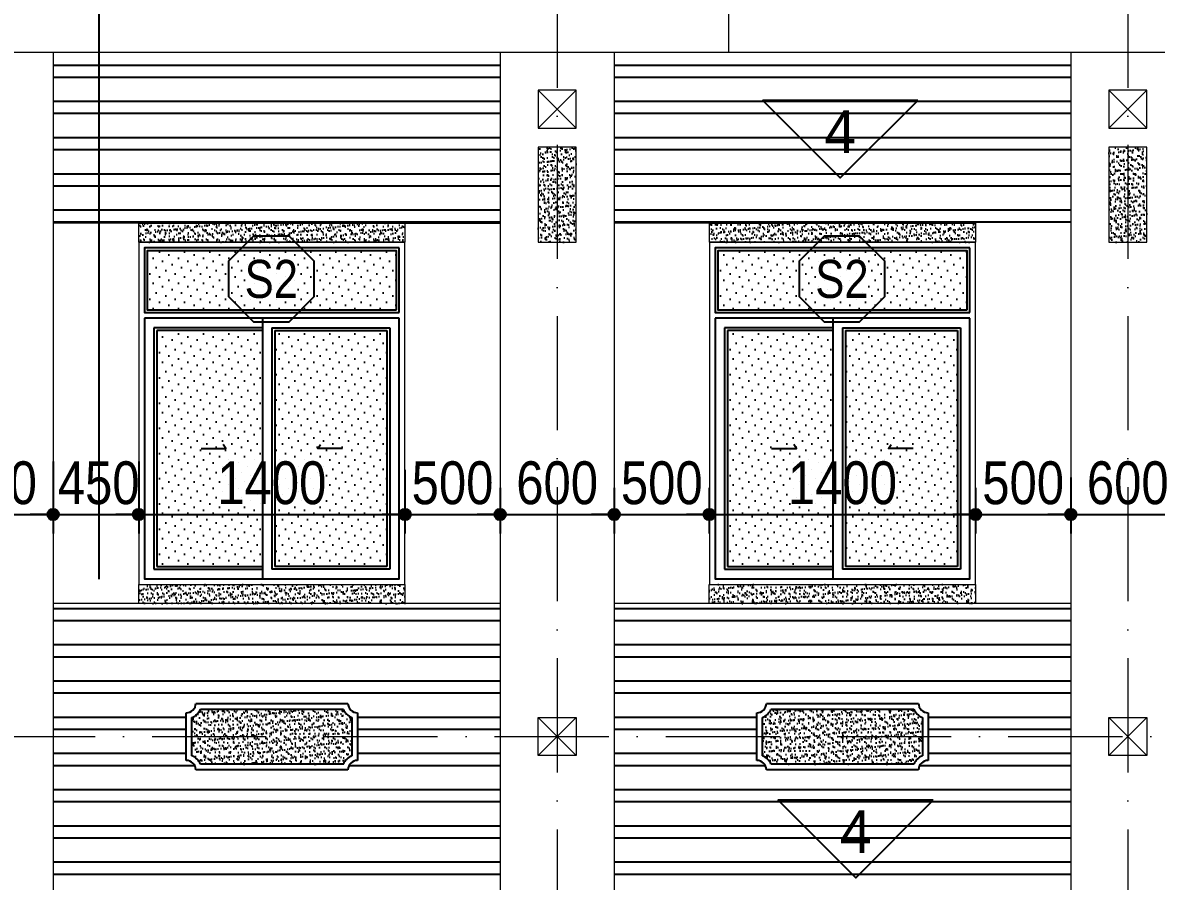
# Model space of a CAD drawing. Extents: x -1107188 to -523840, y 39692 to 514392.
# Drawn here: x -1095685 to -1089725, y 443128 to 447643 of the extents above; entities that cross this region are included whole.
import ezdxf
from ezdxf.enums import TextEntityAlignment as Align

# ---------------------------------------------------------------- set-up
doc = ezdxf.new("R2010")
doc.units = 0
doc.linetypes.add('ACAD_ISO10W100', pattern=[18, 12, -3, 0, -3])
doc.layers.get('DEFPOINTS').update_dxf_attribs({"linetype": 'CONTINUOUS'})
for name, color, linetype in [('DIM', 1, 'CONTINUOUS'), ('DOOR', 20, 'CONTINUOUS'), ('HACTH', 8, 'CONTINUOUS'), ('HATCH', 8, 'CONTINUOUS'), ('KINH 1', 142, 'CONTINUOUS'), ('netthay', 2, 'CONTINUOUS'), ('TAGS', 60, 'CONTINUOUS'), ('TEXT', 7, 'CONTINUOUS')]:
    doc.layers.add(name, color=color, linetype=linetype)
doc.layers.add('NET-THAY', color=2, linetype='CONTINUOUS', lineweight=13)
doc.layers.add('TRUC', color=24, linetype='CONTINUOUS', lineweight=0)
doc.styles.add('AVO', font='')
doc.styles.add('HEL-CONDENSE', font='')
doc.styles.add('VNI-HELVE-CONDENSEN', font='')
doc.styles.get('AVO').set_extended_font_data('VNI-Avo')
doc.styles.get('HEL-CONDENSE').set_extended_font_data('VNI-Helve-Condense')
doc.styles.get('VNI-HELVE-CONDENSEN').set_extended_font_data('VNI-Helve-Condense')
doc.dimstyles.new('D100', dxfattribs={"dimtxt": 225, "dimasz": 1.2, "dimexe": 100, "dimexo": 0, "dimgap": 50, "dimtad": 1, "dimdec": 0, "dimzin": 13, "dimdsep": 46, "dimtxsty": 'HEL-CONDENSE', "dimblk": 'D50', "dimcen": 0, "dimclrd": 1, "dimclre": 1, "dimclrt": 7, "dimadec": 0, "dimazin": 0, "dimtfac": 1, "dimtdec": 0, "dimtmove": 0, "dimatfit": 3, "dimldrblk": 'D50', "dimfxl": 1, "dimtolj": 1, "dimtzin": 13, "dimarcsym": 0})
pattern_1 = [(180, (-1261255.66, -61849.44), (-1e-14, -190.5), []), (180, (-1261319.16, -61785.94), (-1e-14, -190.5), [])]
pattern_2 = [(37.5, (-2397851.25, 149588.495), (-1.2000235, 36.7059928), [0, -28.956, 0, -32.385, 0, -30.95625]), (7.5, (-2397851.25, 149588.495), (33.7142462, 53.7618825), [0, -15.621, 0, -26.0985, 0, -10.00125]), (327.5, (-2397874.68, 149588.495), (59.3244278, 0.10778885), [0, -9.525, 0, -34.29, 0, -44.7675]), (317.5, (-2397874.68, 149588.495), (57.266734, 16.7196992), [0, -4.7625, 0, -22.479, 0, -25.7175])]

# ---------------------------------------------------------------- blocks, each defined once
blk = doc.blocks.new('KH-CUADI')
at = {"layer": 'TAGS'}
blk.add_lwpolyline([(-124.3, 300), (-300, 124.3), (-300, -124.3), (-124.3, -300), (124.3, -300), (300, -124.3), (300, 124.3), (124.3, 300)], close=True, dxfattribs=at)
at = {"layer": 'TAGS', "style": 'VNI-HELVE-CONDENSEN'}
blk.add_attdef('D', text='', height=300, dxfattribs=at).set_placement((0, 0), align=Align.MIDDLE)
blk = doc.blocks.new('A$C5F62150E')
at = {"layer": 'KINH 1'}
h = blk.add_hatch(dxfattribs=at)
h.set_pattern_fill('DOTS', color=256, scale=750, angle=45, style=0)
h.set_pattern_definition([(45, (0, 0), (-16.5728, 49.71845), [0, -46.875])])
h.paths.add_polyline_path([(2528.9, 1072.2), (1218.9, 1072.2), (1218.9, 762.2), (2528.9, 762.2)])
h.paths.add_polyline_path([(1823.9, 652.2), (1268.9, 652.2), (1268.9, -587.8), (1823.9, -587.8)])
h.paths.add_polyline_path([(2478.9, 652.2), (1888.9, 652.2), (1888.9, -587.8), (2478.9, -587.8)])
at = {"layer": 'DOOR'}
for p, q in [((2543.9, 747.2), (2543.9, 1087.2)), ((2543.9, 717.2), (1203.9, 717.2)), ((1823.9, 717.2), (1823.9, -652.8)), ((1823.9, 667.2), (1253.9, 667.2)), ((1253.9, 667.2), (1253.9, -602.8)), ((1873.9, 667.2), (1873.9, -602.8)), ((1873.9, 667.2), (2493.9, 667.2)), ((2493.9, 667.2), (2493.9, -602.8)), ((1253.9, -602.8), (1823.9, -602.8)), ((2493.9, -602.8), (1873.9, -602.8))]:
    blk.add_line(p, q, dxfattribs=at)
at = {"layer": 'DOOR', "color": 8}
for p, q in [((1823.9, 652.2), (1268.9, 652.2)), ((1268.9, 652.2), (1268.9, -587.8)), ((1888.9, 652.2), (1888.9, -587.8)), ((1888.9, 652.2), (2478.9, 652.2)), ((2478.9, 652.2), (2478.9, -587.8)), ((1268.9, -587.8), (1823.9, -587.8)), ((2478.9, -587.8), (1888.9, -587.8))]:
    blk.add_line(p, q, dxfattribs=at)
at = {"layer": 'DOOR'}
for points in [[(2543.9, 1087.2), (1203.9, 1087.2), (1203.9, 747.2), (2543.9, 747.2)], [(1203.9, 717.2), (1203.9, -652.8), (2543.9, -652.8), (2543.9, 717.2)], [(1501.6, 32.3), (1632, 32.3), (1618.7, 53)], [(2246.2, 32.3), (2115.8, 32.3), (2129.1, 53)]]:
    blk.add_lwpolyline(points, dxfattribs=at)
at = {"layer": 'DOOR', "color": 8}
blk.add_lwpolyline([(2528.9, 762.2), (2528.9, 1072.2), (1218.9, 1072.2), (1218.9, 762.2), (2528.9, 762.2)], close=True, dxfattribs=at)
at = {"layer": 'NET-THAY'}
for p, q in [((1173.9, 1117.2), (2573.9, 1117.2)), ((2573.9, -682.8), (2573.9, 1117.2)), ((1173.9, -682.8), (2573.9, -682.8))]:
    blk.add_line(p, q, dxfattribs=at)
blk.add_lwpolyline([(1173.9, 1117.2), (1173.9, -682.8)], dxfattribs=at)
at = {"layer": 'TAGS', "linetype": 'Continuous'}
ref = blk.add_blockref('KH-CUADI', (1871, 924.3), dxfattribs=dict(at, xscale=0.75, yscale=0.75, zscale=0.75, rotation=180))
ref.add_attrib('D', 'S2', dxfattribs={"color": 7, "height": 200, "style": 'VNI-HELVE-CONDENSEN'}).set_placement((1871, 924.3), align=Align.MIDDLE)
blk = doc.blocks.new('D50')
at = {"layer": 'DIM'}
blk.add_hatch(color=256, dxfattribs=at).paths.add_polyline_path([(25, 0, 1), (-25, 0, 1)])
blk.add_line((25, 0), (100, 0), dxfattribs=at)
blk.add_circle((0, 0), 25, dxfattribs=at)
blk = doc.blocks.new('*D649')
at = {"layer": 'DEFPOINTS', "color": 0, "linetype": 'Continuous', "transparency": 16777216}
for p in [(-1095524.6, 445336.1), (-1096124.6, 445261), (-1095524.6, 445057.3)]:
    blk.add_point(p, dxfattribs=at)
at = {"layer": 'DIM', "color": 1, "linetype": 'Continuous', "lineweight": -2, "transparency": 16777216}
for p, q in [((-1095524.6, 445336.1), (-1095524.6, 444957.3)), ((-1096124.6, 445261), (-1096124.6, 444957.3)), ((-1096123.4, 445057.3), (-1095525.8, 445057.3))]:
    blk.add_line(p, q, dxfattribs=at)
at = {"layer": 'DIM', "color": 1, "linetype": 'Continuous', "lineweight": -2, "transparency": 16777216, "xscale": 1.199999999999999, "yscale": 1.199999999999999, "zscale": 1.199999999999999, "rotation": 180}
blk.add_blockref('D50', (-1096124.6, 445057.3), dxfattribs=at)
at = {"layer": 'DIM', "color": 1, "linetype": 'Continuous', "lineweight": -2, "transparency": 16777216, "xscale": 1.199999999999999, "yscale": 1.199999999999999, "zscale": 1.199999999999999}
blk.add_blockref('D50', (-1095524.6, 445057.3), dxfattribs=at)
at = {"layer": 'DIM', "color": 7, "linetype": 'Continuous', "transparency": 16777216, "insert": (-1095824.6, 445222.2), "char_height": 225, "attachment_point": 5, "style": 'HEL-CONDENSE'}
blk.add_mtext('\\A1;600', dxfattribs=at)
blk = doc.blocks.new('*D650')
at = {"layer": 'DEFPOINTS', "color": 0, "linetype": 'Continuous', "transparency": 16777216}
for p in [(-1095524.6, 445336.1), (-1095074.6, 445336.1), (-1095074.6, 445057.3)]:
    blk.add_point(p, dxfattribs=at)
at = {"layer": 'DIM', "color": 1, "linetype": 'Continuous', "lineweight": -2, "transparency": 16777216}
for p, q in [((-1095524.6, 445336.1), (-1095524.6, 444957.3)), ((-1095074.6, 445336.1), (-1095074.6, 444957.3)), ((-1095523.4, 445057.3), (-1095075.8, 445057.3))]:
    blk.add_line(p, q, dxfattribs=at)
at = {"layer": 'DIM', "color": 1, "linetype": 'Continuous', "lineweight": -2, "transparency": 16777216, "xscale": 1.199999999999999, "yscale": 1.199999999999999, "zscale": 1.199999999999999, "rotation": 180}
blk.add_blockref('D50', (-1095524.6, 445057.3), dxfattribs=at)
at = {"layer": 'DIM', "color": 1, "linetype": 'Continuous', "lineweight": -2, "transparency": 16777216, "xscale": 1.199999999999999, "yscale": 1.199999999999999, "zscale": 1.199999999999999}
blk.add_blockref('D50', (-1095074.6, 445057.3), dxfattribs=at)
at = {"layer": 'DIM', "color": 7, "linetype": 'Continuous', "transparency": 16777216, "insert": (-1095284.9, 445222.2), "char_height": 225, "attachment_point": 5, "style": 'HEL-CONDENSE'}
blk.add_mtext('\\A1;450', dxfattribs=at)
blk = doc.blocks.new('*D651')
at = {"layer": 'DEFPOINTS', "color": 0, "linetype": 'Continuous', "transparency": 16777216}
for p in [(-1095074.6, 445336.1), (-1093674.6, 445291.4), (-1093674.6, 445057.3)]:
    blk.add_point(p, dxfattribs=at)
at = {"layer": 'DIM', "color": 1, "linetype": 'Continuous', "lineweight": -2, "transparency": 16777216}
for p, q in [((-1095074.6, 445336.1), (-1095074.6, 444957.3)), ((-1093674.6, 445291.4), (-1093674.6, 444957.3)), ((-1095073.4, 445057.3), (-1093675.8, 445057.3))]:
    blk.add_line(p, q, dxfattribs=at)
at = {"layer": 'DIM', "color": 1, "linetype": 'Continuous', "lineweight": -2, "transparency": 16777216, "xscale": 1.199999999999999, "yscale": 1.199999999999999, "zscale": 1.199999999999999, "rotation": 180}
blk.add_blockref('D50', (-1095074.6, 445057.3), dxfattribs=at)
at = {"layer": 'DIM', "color": 1, "linetype": 'Continuous', "lineweight": -2, "transparency": 16777216, "xscale": 1.199999999999999, "yscale": 1.199999999999999, "zscale": 1.199999999999999}
blk.add_blockref('D50', (-1093674.6, 445057.3), dxfattribs=at)
at = {"layer": 'DIM', "color": 7, "linetype": 'Continuous', "transparency": 16777216, "insert": (-1094374.6, 445222.2), "char_height": 225, "attachment_point": 5, "style": 'HEL-CONDENSE'}
blk.add_mtext('\\A1;1400', dxfattribs=at)
blk = doc.blocks.new('*D652')
at = {"layer": 'DEFPOINTS', "color": 0, "linetype": 'Continuous', "transparency": 16777216}
for p in [(-1093674.6, 445291.4), (-1093174.6, 445196.8), (-1093174.6, 445057.3)]:
    blk.add_point(p, dxfattribs=at)
at = {"layer": 'DIM', "color": 1, "linetype": 'Continuous', "lineweight": -2, "transparency": 16777216}
for p, q in [((-1093674.6, 445291.4), (-1093674.6, 444957.3)), ((-1093174.6, 445196.8), (-1093174.6, 444957.3)), ((-1093673.4, 445057.3), (-1093175.8, 445057.3))]:
    blk.add_line(p, q, dxfattribs=at)
at = {"layer": 'DIM', "color": 1, "linetype": 'Continuous', "lineweight": -2, "transparency": 16777216, "xscale": 1.199999999999999, "yscale": 1.199999999999999, "zscale": 1.199999999999999, "rotation": 180}
blk.add_blockref('D50', (-1093674.6, 445057.3), dxfattribs=at)
at = {"layer": 'DIM', "color": 1, "linetype": 'Continuous', "lineweight": -2, "transparency": 16777216, "xscale": 1.199999999999999, "yscale": 1.199999999999999, "zscale": 1.199999999999999}
blk.add_blockref('D50', (-1093174.6, 445057.3), dxfattribs=at)
at = {"layer": 'DIM', "color": 7, "linetype": 'Continuous', "transparency": 16777216, "insert": (-1093424.6, 445222.2), "char_height": 225, "attachment_point": 5, "style": 'HEL-CONDENSE'}
blk.add_mtext('\\A1;500', dxfattribs=at)
blk = doc.blocks.new('*D653')
at = {"layer": 'DEFPOINTS', "color": 0, "linetype": 'Continuous', "transparency": 16777216}
for p in [(-1093174.6, 445196.8), (-1092574.6, 445196.8), (-1092574.6, 445057.3)]:
    blk.add_point(p, dxfattribs=at)
at = {"layer": 'DIM', "color": 1, "linetype": 'Continuous', "lineweight": -2, "transparency": 16777216}
for p, q in [((-1093174.6, 445196.8), (-1093174.6, 444957.3)), ((-1092574.6, 445196.8), (-1092574.6, 444957.3)), ((-1093173.4, 445057.3), (-1092575.8, 445057.3))]:
    blk.add_line(p, q, dxfattribs=at)
at = {"layer": 'DIM', "color": 1, "linetype": 'Continuous', "lineweight": -2, "transparency": 16777216, "xscale": 1.199999999999999, "yscale": 1.199999999999999, "zscale": 1.199999999999999, "rotation": 180}
blk.add_blockref('D50', (-1093174.6, 445057.3), dxfattribs=at)
at = {"layer": 'DIM', "color": 1, "linetype": 'Continuous', "lineweight": -2, "transparency": 16777216, "xscale": 1.199999999999999, "yscale": 1.199999999999999, "zscale": 1.199999999999999}
blk.add_blockref('D50', (-1092574.6, 445057.3), dxfattribs=at)
at = {"layer": 'DIM', "color": 7, "linetype": 'Continuous', "transparency": 16777216, "insert": (-1092874.6, 445222.2), "char_height": 225, "attachment_point": 5, "style": 'HEL-CONDENSE'}
blk.add_mtext('\\A1;600', dxfattribs=at)
blk = doc.blocks.new('*D654')
at = {"layer": 'DEFPOINTS', "color": 0, "linetype": 'Continuous', "transparency": 16777216}
for p in [(-1092574.6, 445196.8), (-1092074.6, 445196.8), (-1092074.6, 445057.3)]:
    blk.add_point(p, dxfattribs=at)
at = {"layer": 'DIM', "color": 1, "linetype": 'Continuous', "lineweight": -2, "transparency": 16777216}
for p, q in [((-1092574.6, 445196.8), (-1092574.6, 444957.3)), ((-1092074.6, 445196.8), (-1092074.6, 444957.3)), ((-1092573.4, 445057.3), (-1092075.8, 445057.3))]:
    blk.add_line(p, q, dxfattribs=at)
at = {"layer": 'DIM', "color": 1, "linetype": 'Continuous', "lineweight": -2, "transparency": 16777216, "xscale": 1.199999999999999, "yscale": 1.199999999999999, "zscale": 1.199999999999999, "rotation": 180}
blk.add_blockref('D50', (-1092574.6, 445057.3), dxfattribs=at)
at = {"layer": 'DIM', "color": 1, "linetype": 'Continuous', "lineweight": -2, "transparency": 16777216, "xscale": 1.199999999999999, "yscale": 1.199999999999999, "zscale": 1.199999999999999}
blk.add_blockref('D50', (-1092074.6, 445057.3), dxfattribs=at)
at = {"layer": 'DIM', "color": 7, "linetype": 'Continuous', "transparency": 16777216, "insert": (-1092324.6, 445222.2), "char_height": 225, "attachment_point": 5, "style": 'HEL-CONDENSE'}
blk.add_mtext('\\A1;500', dxfattribs=at)
blk = doc.blocks.new('*D655')
at = {"layer": 'DEFPOINTS', "color": 0, "linetype": 'Continuous', "transparency": 16777216}
for p in [(-1092074.6, 445196.8), (-1090674.6, 445196.8), (-1090674.6, 445057.3)]:
    blk.add_point(p, dxfattribs=at)
at = {"layer": 'DIM', "color": 1, "linetype": 'Continuous', "lineweight": -2, "transparency": 16777216}
for p, q in [((-1092074.6, 445196.8), (-1092074.6, 444957.3)), ((-1090674.6, 445196.8), (-1090674.6, 444957.3)), ((-1092073.4, 445057.3), (-1090675.8, 445057.3))]:
    blk.add_line(p, q, dxfattribs=at)
at = {"layer": 'DIM', "color": 1, "linetype": 'Continuous', "lineweight": -2, "transparency": 16777216, "xscale": 1.199999999999999, "yscale": 1.199999999999999, "zscale": 1.199999999999999, "rotation": 180}
blk.add_blockref('D50', (-1092074.6, 445057.3), dxfattribs=at)
at = {"layer": 'DIM', "color": 1, "linetype": 'Continuous', "lineweight": -2, "transparency": 16777216, "xscale": 1.199999999999999, "yscale": 1.199999999999999, "zscale": 1.199999999999999}
blk.add_blockref('D50', (-1090674.6, 445057.3), dxfattribs=at)
at = {"layer": 'DIM', "color": 7, "linetype": 'Continuous', "transparency": 16777216, "insert": (-1091374.6, 445222.2), "char_height": 225, "attachment_point": 5, "style": 'HEL-CONDENSE'}
blk.add_mtext('\\A1;1400', dxfattribs=at)
blk = doc.blocks.new('*D656')
at = {"layer": 'DEFPOINTS', "color": 0, "linetype": 'Continuous', "transparency": 16777216}
for p in [(-1090174.6, 445251.4), (-1090674.6, 445196.8), (-1090174.6, 445057.3)]:
    blk.add_point(p, dxfattribs=at)
at = {"layer": 'DIM', "color": 1, "linetype": 'Continuous', "lineweight": -2, "transparency": 16777216}
for p, q in [((-1090174.6, 445251.4), (-1090174.6, 444957.3)), ((-1090674.6, 445196.8), (-1090674.6, 444957.3)), ((-1090673.4, 445057.3), (-1090175.8, 445057.3))]:
    blk.add_line(p, q, dxfattribs=at)
at = {"layer": 'DIM', "color": 1, "linetype": 'Continuous', "lineweight": -2, "transparency": 16777216, "xscale": 1.199999999999999, "yscale": 1.199999999999999, "zscale": 1.199999999999999, "rotation": 180}
blk.add_blockref('D50', (-1090674.6, 445057.3), dxfattribs=at)
at = {"layer": 'DIM', "color": 1, "linetype": 'Continuous', "lineweight": -2, "transparency": 16777216, "xscale": 1.199999999999999, "yscale": 1.199999999999999, "zscale": 1.199999999999999}
blk.add_blockref('D50', (-1090174.6, 445057.3), dxfattribs=at)
at = {"layer": 'DIM', "color": 7, "linetype": 'Continuous', "transparency": 16777216, "insert": (-1090424.6, 445222.2), "char_height": 225, "attachment_point": 5, "style": 'HEL-CONDENSE'}
blk.add_mtext('\\A1;500', dxfattribs=at)
blk = doc.blocks.new('*D657')
at = {"layer": 'DEFPOINTS', "color": 0, "linetype": 'Continuous', "transparency": 16777216}
for p in [(-1090174.6, 445251.4), (-1089574.6, 445221.6), (-1089574.6, 445057.3)]:
    blk.add_point(p, dxfattribs=at)
at = {"layer": 'DIM', "color": 1, "linetype": 'Continuous', "lineweight": -2, "transparency": 16777216}
for p, q in [((-1090174.6, 445251.4), (-1090174.6, 444957.3)), ((-1089574.6, 445221.6), (-1089574.6, 444957.3)), ((-1090173.4, 445057.3), (-1089575.8, 445057.3))]:
    blk.add_line(p, q, dxfattribs=at)
at = {"layer": 'DIM', "color": 1, "linetype": 'Continuous', "lineweight": -2, "transparency": 16777216, "xscale": 1.199999999999999, "yscale": 1.199999999999999, "zscale": 1.199999999999999, "rotation": 180}
blk.add_blockref('D50', (-1090174.6, 445057.3), dxfattribs=at)
at = {"layer": 'DIM', "color": 1, "linetype": 'Continuous', "lineweight": -2, "transparency": 16777216, "xscale": 1.199999999999999, "yscale": 1.199999999999999, "zscale": 1.199999999999999}
blk.add_blockref('D50', (-1089574.6, 445057.3), dxfattribs=at)
at = {"layer": 'DIM', "color": 7, "linetype": 'Continuous', "transparency": 16777216, "insert": (-1089874.6, 445222.2), "char_height": 225, "attachment_point": 5, "style": 'HEL-CONDENSE'}
blk.add_mtext('\\A1;600', dxfattribs=at)
blk = doc.blocks.new('TUONG-NAM')
at = {"layer": 'TAGS'}
blk.add_lwpolyline([(-452.5, -452.5), (452.5, -452.5), (0, 0)], close=True, dxfattribs=at)
at = {"layer": 'TAGS', "linetype": 'Continuous', "style": 'AVO'}
blk.add_attdef('KH-TUONG', text='', height=250, dxfattribs=at).set_placement((0.5, -269.3), align=Align.MIDDLE_CENTER)

msp = doc.modelspace()

# ---------------------------------------------------------------- hatches: boundary and pattern name
at = {"layer": 'HACTH'}
h = msp.add_hatch(dxfattribs=at)
h.set_pattern_fill('ANSI32', color=256, scale=20, angle=135, style=0)
h.set_pattern_definition(pattern_1)
h.paths.add_polyline_path([(-1086574.574, 446588.696), (-1084874.574, 446588.696), (-1084874.574, 447488.696), (-1086574.574, 447488.696)])
h.paths.add_polyline_path([(-1089574.574, 446588.696), (-1087174.574, 446588.696), (-1087174.574, 447488.696), (-1089574.574, 447488.696)])
h.paths.add_polyline_path([(-1092574.574, 446588.696), (-1090174.574, 446588.696), (-1090174.574, 447488.696), (-1092574.574, 447488.696)])
h.paths.add_polyline_path([(-1095524.574, 446588.696), (-1093174.574, 446588.696), (-1093174.574, 447488.696), (-1095524.574, 447488.696)])
h.paths.add_polyline_path([(-1098474.574, 446588.696), (-1096124.574, 446588.696), (-1096124.574, 447488.696), (-1098474.574, 447488.696)])
h = msp.add_hatch(dxfattribs=at)
h.set_pattern_fill('ANSI32', color=256, scale=20, angle=135, style=0)
h.set_pattern_definition(pattern_1)
h.paths.add_polyline_path([(-1096124.574, 444588.696), (-1098474.574, 444588.696), (-1098474.574, 443888.696), (-1097724.574, 443888.696), (-1097724.574, 444013.696, 0.41421356), (-1097674.574, 444063.696), (-1096874.574, 444063.696, 0.41421356), (-1096824.574, 444013.696), (-1096824.574, 443888.696), (-1096124.574, 443888.696)])
h.paths.add_polyline_path([(-1093174.574, 444588.696), (-1095524.574, 444588.696), (-1095524.574, 443888.696), (-1094824.574, 443888.696), (-1094824.574, 444013.696, 0.41421356), (-1094774.574, 444063.696), (-1093974.574, 444063.696, 0.41421356), (-1093924.574, 444013.696), (-1093924.574, 443888.696), (-1093174.574, 443888.696)])
h.paths.add_polyline_path([(-1090174.574, 444588.696), (-1092574.574, 444588.696), (-1092574.574, 443888.696), (-1091824.574, 443888.696), (-1091824.574, 444013.696, 0.41421356), (-1091774.574, 444063.696), (-1090974.574, 444063.696, 0.41421356), (-1090924.574, 444013.696), (-1090924.574, 443888.696), (-1090174.574, 443888.696)])
h.paths.add_polyline_path([(-1084675.897, 444073.3), (-1080002.471, 444073.3), (-1080002.471, 443619.18), (-1084675.897, 443619.18)], flags=9)
edge = h.paths.add_edge_path()
edge.add_line((-1098474.574, 442988.696), (-1096124.574, 442988.696))
edge.add_line((-1096124.574, 442988.696), (-1096124.574, 443888.696))
edge.add_line((-1096124.574, 443888.696), (-1096824.574, 443888.696))
edge.add_line((-1096824.574, 443888.696), (-1096824.574, 443763.696))
edge.add_arc((-1096824.574, 443713.696), 50, 90, 180)
edge.add_line((-1096874.574, 443713.696), (-1097674.574, 443713.696))
edge.add_arc((-1097724.574, 443713.696), 50, 0, 90)
edge.add_line((-1097724.574, 443763.696), (-1097724.574, 443888.696))
edge.add_line((-1097724.574, 443888.696), (-1098474.574, 443888.696))
edge.add_line((-1098474.574, 443888.696), (-1098474.574, 442988.696))
edge = h.paths.add_edge_path()
edge.add_line((-1095524.574, 442988.696), (-1093174.574, 442988.696))
edge.add_line((-1093174.574, 442988.696), (-1093174.574, 443888.696))
edge.add_line((-1093174.574, 443888.696), (-1093924.574, 443888.696))
edge.add_line((-1093924.574, 443888.696), (-1093924.574, 443763.696))
edge.add_arc((-1093924.574, 443713.696), 50, 90, 180)
edge.add_line((-1093974.574, 443713.696), (-1094774.574, 443713.696))
edge.add_arc((-1094824.574, 443713.696), 50, 0, 90)
edge.add_line((-1094824.574, 443763.696), (-1094824.574, 443888.696))
edge.add_line((-1094824.574, 443888.696), (-1095524.574, 443888.696))
edge.add_line((-1095524.574, 443888.696), (-1095524.574, 442988.696))
edge = h.paths.add_edge_path()
edge.add_line((-1092574.574, 442988.696), (-1090174.574, 442988.696))
edge.add_line((-1090174.574, 442988.696), (-1090174.574, 443888.696))
edge.add_line((-1090174.574, 443888.696), (-1090924.574, 443888.696))
edge.add_line((-1090924.574, 443888.696), (-1090924.574, 443763.696))
edge.add_arc((-1090924.574, 443713.696), 50, 90, 180)
edge.add_line((-1090974.574, 443713.696), (-1091774.574, 443713.696))
edge.add_arc((-1091824.574, 443713.696), 50, 0, 90)
edge.add_line((-1091824.574, 443763.696), (-1091824.574, 443888.696))
edge.add_line((-1091824.574, 443888.696), (-1092574.574, 443888.696))
edge.add_line((-1092574.574, 443888.696), (-1092574.574, 442988.696))
at = {"layer": 'HATCH'}
h = msp.add_hatch(dxfattribs=at)
h.set_pattern_fill('AR-SAND', color=256, scale=0.75, style=0)
h.set_pattern_definition(pattern_2)
h.paths.add_polyline_path([(-1092974.574, 446488.696), (-1092774.574, 446488.696), (-1092774.574, 446988.696), (-1092974.574, 446988.696)])
h = msp.add_hatch(dxfattribs=at)
h.set_pattern_fill('AR-SAND', color=256, scale=0.75, style=0)
h.set_pattern_definition(pattern_2)
h.paths.add_polyline_path([(-1089974.574, 446488.696), (-1089774.574, 446488.696), (-1089774.574, 446988.696), (-1089974.574, 446988.696)])
h = msp.add_hatch(dxfattribs=at)
h.set_pattern_fill('AR-SAND', color=256, scale=0.75, style=0)
h.set_pattern_definition(pattern_2)
h.paths.add_polyline_path([(-1095074.569, 446588.696), (-1093674.569, 446588.696), (-1093674.569, 446488.696), (-1095074.569, 446488.696)])
h = msp.add_hatch(dxfattribs=at)
h.set_pattern_fill('AR-SAND', color=256, scale=0.75, style=0)
h.set_pattern_definition(pattern_2)
h.paths.add_polyline_path([(-1092074.569, 446588.696), (-1090674.569, 446588.696), (-1090674.569, 446488.696), (-1092074.569, 446488.696)])
h = msp.add_hatch(dxfattribs=at)
h.set_pattern_fill('AR-SAND', color=256, scale=0.75, style=0)
h.set_pattern_definition(pattern_2)
h.paths.add_polyline_path([(-1095074.574, 444688.696), (-1093674.574, 444688.696), (-1093674.574, 444588.696), (-1095074.574, 444588.696)])
h = msp.add_hatch(dxfattribs=at)
h.set_pattern_fill('AR-SAND', color=256, scale=0.75, style=0)
h.set_pattern_definition(pattern_2)
h.paths.add_polyline_path([(-1092074.579, 444688.696), (-1090674.579, 444688.696), (-1090674.579, 444588.696), (-1092074.579, 444588.696)])
h = msp.add_hatch(dxfattribs=at)
h.set_pattern_fill('AR-SAND', color=256, scale=0.75, style=0)
h.set_pattern_definition(pattern_2)
h.paths.add_polyline_path([(-1093998.736, 444033.696), (-1094750.412, 444033.696, -0.20323136), (-1094794.574, 443989.534), (-1094794.574, 443787.858, -0.20323136), (-1094750.412, 443743.696), (-1093998.736, 443743.696, -0.20323136), (-1093954.574, 443787.858), (-1093954.574, 443989.534, -0.20323136)])
h = msp.add_hatch(dxfattribs=at)
h.set_pattern_fill('AR-SAND', color=256, scale=0.75, style=0)
h.set_pattern_definition(pattern_2)
h.paths.add_polyline_path([(-1090998.736, 444033.696), (-1091750.412, 444033.696, -0.20323136), (-1091794.574, 443989.534), (-1091794.574, 443787.858, -0.20323136), (-1091750.412, 443743.696), (-1090998.736, 443743.696, -0.20323136), (-1090954.574, 443787.858), (-1090954.574, 443989.534, -0.20323136)])

# ---------------------------------------------------------------- linework, layer by layer
at = {"layer": 'NET-THAY'}
for p, q in [((-1091974.574, 448188.696), (-1091974.574, 447488.696)), ((-1099774.574, 447488.696), (-1085184.892, 447488.696)), ((-1095074.569, 446588.696), (-1095524.569, 446588.696)), ((-1093674.569, 446588.696), (-1093174.569, 446588.696)), ((-1092074.569, 446588.696), (-1092574.569, 446588.696)), ((-1093174.574, 444588.696), (-1095524.574, 444588.696)), ((-1090174.574, 444588.696), (-1092574.574, 444588.696))]:
    msp.add_line(p, q, dxfattribs=at)
for points in [[(-1095524.574, 447488.696), (-1095524.574, 438188.696)], [(-1093174.574, 447488.696), (-1093174.574, 438188.696)], [(-1092574.574, 447488.696), (-1092574.574, 438188.696)], [(-1090174.574, 447488.696), (-1090174.574, 438188.696)], [(-1092774.574, 447288.696), (-1092974.574, 447288.696), (-1092974.574, 447088.696), (-1092774.574, 447088.696), (-1092774.574, 447288.696)], [(-1092974.574, 447288.696), (-1092774.574, 447088.696)], [(-1092774.574, 447288.696), (-1092974.574, 447088.696)], [(-1089774.574, 447288.696), (-1089974.574, 447288.696), (-1089974.574, 447088.696), (-1089774.574, 447088.696), (-1089774.574, 447288.696)], [(-1089974.574, 447288.696), (-1089774.574, 447088.696)], [(-1089774.574, 447288.696), (-1089974.574, 447088.696)], [(-1092774.574, 446988.696), (-1092974.574, 446988.696), (-1092974.574, 446488.696), (-1092774.574, 446488.696), (-1092774.574, 446988.696)], [(-1089774.574, 446988.696), (-1089974.574, 446988.696), (-1089974.574, 446488.696), (-1089774.574, 446488.696), (-1089774.574, 446988.696)], [(-1092974.574, 443988.696), (-1092774.574, 443988.696), (-1092774.574, 443788.696), (-1092974.574, 443788.696), (-1092974.574, 443988.696)], [(-1092774.574, 443988.696), (-1092974.574, 443788.696)], [(-1092974.574, 443988.696), (-1092774.574, 443788.696)], [(-1089974.574, 443988.696), (-1089774.574, 443988.696), (-1089774.574, 443788.696), (-1089974.574, 443788.696), (-1089974.574, 443988.696)], [(-1089774.574, 443988.696), (-1089974.574, 443788.696)], [(-1089974.574, 443988.696), (-1089774.574, 443788.696)]]:
    msp.add_lwpolyline(points, dxfattribs=at)
for points in [[(-1095074.569, 446588.696), (-1093674.569, 446588.696), (-1093674.569, 446488.696), (-1095074.569, 446488.696)], [(-1092074.569, 446588.696), (-1090674.569, 446588.696), (-1090674.569, 446488.696), (-1092074.569, 446488.696)], [(-1095074.574, 444688.696), (-1093674.574, 444688.696), (-1093674.574, 444588.696), (-1095074.574, 444588.696)], [(-1092074.579, 444688.696), (-1090674.579, 444688.696), (-1090674.579, 444588.696), (-1092074.579, 444588.696)]]:
    msp.add_lwpolyline(points, close=True, dxfattribs=at)
at = {"layer": 'netthay'}
for points in [[(-1094774.574, 444063.696), (-1093974.574, 444063.696)], [(-1094750.412, 444033.696), (-1093998.736, 444033.696)], [(-1091774.574, 444063.696), (-1090974.574, 444063.696)], [(-1091750.412, 444033.696), (-1090998.736, 444033.696)], [(-1094824.574, 443763.696), (-1094824.574, 444013.696)], [(-1094794.574, 443787.858), (-1094794.574, 443989.534)], [(-1093954.574, 443989.534), (-1093954.574, 443787.858)], [(-1093924.574, 444013.696), (-1093924.574, 443763.696)], [(-1091824.574, 443763.696), (-1091824.574, 444013.696)], [(-1091794.574, 443787.858), (-1091794.574, 443989.534)], [(-1090954.574, 443989.534), (-1090954.574, 443787.858)], [(-1090924.574, 444013.696), (-1090924.574, 443763.696)], [(-1093998.736, 443743.696), (-1094750.412, 443743.696)], [(-1090998.736, 443743.696), (-1091750.412, 443743.696)], [(-1093974.574, 443713.696), (-1094774.574, 443713.696)], [(-1090974.574, 443713.696), (-1091774.574, 443713.696)]]:
    msp.add_lwpolyline(points, dxfattribs=at)
for centre, radius, start, end in [((-1094824.574, 444063.696), 50, 270, 0), ((-1094824.574, 444063.696), 80, 292.0243128, 337.9756872), ((-1093924.574, 444063.696), 80, 202.0243128, 247.9756872), ((-1093924.574, 444063.696), 50, 180, 270), ((-1091824.574, 444063.696), 50, 270, 0), ((-1091824.574, 444063.696), 80, 292.0243128, 337.9756872), ((-1090924.574, 444063.696), 80, 202.0243128, 247.9756872), ((-1090924.574, 444063.696), 50, 180, 270), ((-1094824.574, 443713.696), 80, 22.0243128, 67.9756872), ((-1093924.574, 443713.696), 80, 112.0243128, 157.9756872), ((-1091824.574, 443713.696), 80, 22.0243128, 67.9756872), ((-1090924.574, 443713.696), 80, 112.0243128, 157.9756872), ((-1094824.574, 443713.696), 50, 0, 90), ((-1093924.574, 443713.696), 50, 90, 180), ((-1091824.574, 443713.696), 50, 0, 90), ((-1090924.574, 443713.696), 50, 90, 180)]:
    msp.add_arc(centre, radius, start, end, dxfattribs=at)
at = {"layer": 'TEXT'}
msp.add_lwpolyline([(-1090328.353, 447712.018), (-1095284.854, 447712.018), (-1095284.854, 444717.206)], dxfattribs=at)
at = {"layer": 'TRUC', "linetype": 'ACAD_ISO10W100', "ltscale": 50}
for points in [[(-1092874.574, 451501.352), (-1092874.574, 437138.696)], [(-1089874.574, 451501.352), (-1089874.574, 437138.696)], [(-1100404.355, 447488.696), (-1064477.682, 447488.696)], [(-1100404.355, 443888.696), (-1064477.682, 443888.696)]]:
    msp.add_lwpolyline(points, dxfattribs=at)

# ---------------------------------------------------------------- block references
at = {"layer": 'DOOR'}
for p in [(-1096248.469, 445371.469), (-1093248.469, 445371.469)]:
    msp.add_blockref('A$C5F62150E', p, dxfattribs=at)
at = {"layer": 'TAGS', "linetype": 'Continuous'}
ref = msp.add_blockref('TUONG-NAM', (-1091386.207, 446827.59), dxfattribs=dict(at, xscale=0.8999999999068677, yscale=0.9000000000232831, zscale=0.9, rotation=180))
ref.add_attrib('KH-TUONG', '4', dxfattribs={"color": 7, "linetype": 'Continuous', "height": 225, "style": 'AVO'}).set_placement((-1091386.652, 447069.944), align=Align.MIDDLE_CENTER)
ref = msp.add_blockref('TUONG-NAM', (-1091304.997, 443146.649), dxfattribs=dict(at, xscale=0.8999999999068677, yscale=0.9000000000232831, zscale=0.9, rotation=180))
ref.add_attrib('KH-TUONG', '4', dxfattribs={"color": 7, "linetype": 'Continuous', "height": 225, "style": 'AVO'}).set_placement((-1091305.442, 443389.003), align=Align.MIDDLE_CENTER)

# ---------------------------------------------------------------- dimensions: what is measured, and where the dimension line sits
at = {"layer": 'DIM', "linetype": 'Continuous'}
for base, p1, p2, picture, middle in [((-1095524.574, 445057.311), (-1096124.574, 445261.036), (-1095524.574, 445336.096), '*D649', (-1095824.574, 445222.211)), ((-1093674.574, 445057.311), (-1095074.574, 445336.096), (-1093674.574, 445291.376), '*D651', (-1094374.574, 445222.211)), ((-1092574.574, 445057.311), (-1093174.574, 445196.824), (-1092574.574, 445196.824), '*D653', (-1092874.574, 445222.211)), ((-1090674.574, 445057.311), (-1092074.574, 445196.824), (-1090674.574, 445196.824), '*D655', (-1091374.574, 445222.211)), ((-1089574.574, 445057.311), (-1090174.574, 445251.373), (-1089574.574, 445221.56), '*D657', (-1089874.574, 445222.211))]:
    dim = msp.add_linear_dim(base=base, p1=p1, p2=p2, dimstyle='D100', override={"dimtmove": 1}, dxfattribs=at)
    dim.commit()
    dim.dimension.update_dxf_attribs({"geometry": picture, "text_midpoint": middle})
for base, p1, p2, picture, middle in [((-1095074.574, 445057.311), (-1095524.574, 445336.096), (-1095074.574, 445336.096), '*D650', (-1095284.854, 445057.311)), ((-1093174.574, 445057.311), (-1093674.574, 445291.376), (-1093174.574, 445196.824), '*D652', (-1093424.574, 445057.311)), ((-1092074.574, 445057.311), (-1092574.574, 445196.824), (-1092074.574, 445196.824), '*D654', (-1092324.574, 445057.311)), ((-1090174.574, 445057.311), (-1090674.574, 445196.824), (-1090174.574, 445251.373), '*D656', (-1090424.574, 445057.311))]:
    dim = msp.add_linear_dim(base=base, p1=p1, p2=p2, dimstyle='D100', override={"dimtmove": 1}, dxfattribs=at)
    dim.commit()
    dim.dimension.update_dxf_attribs({"geometry": picture, "text_midpoint": middle, "dimtype": 160})

doc.saveas('drawing.dxf')
